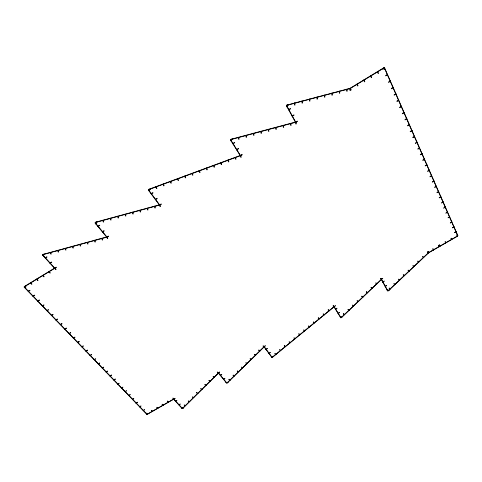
<?xml version="1.0" encoding="UTF-8"?>
<svg xmlns="http://www.w3.org/2000/svg" width="482" height="482" viewBox="0 0 482 482"><rect width="100%" height="100%" fill="white"/><g stroke="black" fill="none" stroke-linecap="round" stroke-linejoin="round"><path stroke-width="0.72" d="M182.762 408.182L185.341 405.633M185.57 405.41L189.408 401.614M189.631 401.392L193.487 397.584M193.716 397.361L197.59 393.529M197.819 393.306L201.711 389.462M201.94 389.233L205.85 385.371M206.079 385.142L210.007 381.262M210.242 381.033L214.189 377.129M214.424 376.9L218.388 372.984M182.895 408.254L197.722 393.607M197.951 393.378L202.103 389.323L200.789 388.588L200.56 388.817L201.874 389.552M202.072 389.305L206.242 385.232L204.934 384.491L204.705 384.72L206.013 385.461M206.212 385.214L210.14 381.334M210.375 381.105L218.521 373.056M227.239 382.744L229.914 380.129M230.143 379.9L234.107 376.026M234.342 375.797L238.331 371.905M238.566 371.67L242.567 367.76M242.801 367.531L246.826 363.597M247.061 363.362L251.104 359.415M251.345 359.18L255.406 355.21M255.641 354.975L259.726 350.986M259.967 350.751L264.064 346.745M227.402 382.835L225.889 382.322L227.167 383.063L230.041 380.208M230.269 379.979L234.24 376.099M234.469 375.876L238.457 371.977M238.692 371.749L242.693 367.838M242.964 367.621L241.458 367.091L242.723 367.856L247.224 363.458L245.953 362.687L245.718 362.922L246.983 363.693M247.188 363.44L251.23 359.494M251.502 359.277L249.995 358.728L251.261 359.512L255.803 355.071L254.538 354.288L254.297 354.523L255.562 355.306M255.767 355.053L259.852 351.065M260.087 350.83L264.461 346.606L263.208 345.805L262.961 346.04L264.22 346.841M341.401 317.445L344.299 314.68M344.552 314.439L348.854 310.342M349.107 310.101L353.427 305.98M353.686 305.739L358.03 301.599M358.283 301.352L362.645 297.195M362.904 296.948L367.29 292.773M367.549 292.526L371.953 288.326M372.212 288.073L376.641 283.856M376.906 283.609L381.352 279.367M341.545 317.548L340.388 316.71L340.135 316.951L341.298 317.789L344.413 314.764M344.666 314.523L353.547 306.064M353.83 305.847L352.679 304.986L352.42 305.233L353.571 306.088L358.144 301.684M358.427 301.461L357.276 300.599L357.023 300.84L358.168 301.708L362.759 297.28M363.018 297.039L367.404 292.857M367.664 292.61L372.068 288.411M372.327 288.164L376.755 283.946M377.044 283.717L375.912 282.82L375.653 283.073L376.785 283.964L381.467 279.458M388.293 290.622L390.016 288.995M390.275 288.748L394.716 284.561M394.975 284.314L399.433 280.108M399.699 279.855L404.175 275.632M404.44 275.379L408.941 271.131M409.206 270.884L413.731 266.612M413.996 266.359L418.545 262.069M418.81 261.816L423.383 257.502M423.648 257.249L428.239 252.917M272.493 357.06L275.668 354.457M275.933 354.24L280.422 350.565M280.687 350.348L285.193 346.66M285.458 346.444L289.983 342.738M290.248 342.521L294.791 338.798M295.062 338.581L299.617 334.845M299.888 334.629L304.467 330.881M304.738 330.658L309.33 326.898M309.601 326.676L314.216 322.898M314.487 322.675L319.12 318.885M319.391 318.662L324.043 314.854M324.314 314.632L328.983 310.806M329.26 310.583L333.942 306.745M272.631 357.168L271.523 356.282L271.264 356.493L272.366 357.385L276.072 354.354L274.969 353.463L274.704 353.674L275.806 354.571M276.041 354.33L280.825 350.462L279.723 349.558L279.458 349.775L280.56 350.679M280.795 350.438L285.302 346.751M285.567 346.534L290.387 342.636L289.296 341.72L289.031 341.937L290.122 342.853M290.357 342.612L295.195 338.695L294.11 337.774L293.839 337.996L294.93 338.918M295.171 338.671L299.726 334.942M299.997 334.719L309.739 326.79L308.661 325.85L308.39 326.073L309.468 327.013M309.709 326.772L314.619 322.795L313.553 321.843L313.282 322.066L314.348 323.018M314.595 322.771L319.223 318.982M319.5 318.759L329.086 310.902M329.363 310.679L334.05 306.841M148.564 190.324L150.36 189.227L150.125 188.908L148.329 190.004L159.626 205.32L161.404 204.241L161.175 203.928L159.397 205.013M42.778 255.315L44.513 254.249L44.248 253.96L42.512 255.02L55.785 269.607L56.123 269.402L54.834 267.98M95.261 223.196L97.027 222.118L96.774 221.81L95.008 222.889L106.92 237.391L108.661 236.331L108.414 236.029L106.673 237.09M286.621 106.088L288.507 104.937L288.308 104.576L286.428 105.733L295.635 122.585L297.49 121.452L297.298 121.109L295.442 122.235M45.049 257.804L46.778 256.749L47.043 257.039L45.314 258.099M232.686 143.54L234.529 142.419L234.74 142.756L232.896 143.883L230.733 140.292M97.768 226.251L99.527 225.178L99.78 225.486L98.021 226.558M151.047 193.692L152.842 192.595L153.071 192.914L151.282 194.011M288.561 109.643L290.441 108.492L290.634 108.848L288.754 109.998M49.797 263.027L51.52 261.979L51.779 262.262L50.056 263.317M102.25 231.703L103.998 230.637L104.245 230.938L102.497 232.005M155.246 199.385L157.03 198.295L157.265 198.614L155.481 199.699M292.026 115.975L293.893 114.837L294.08 115.192L292.219 116.325M24.678 286.603L30.444 283.097M30.782 282.886L36.56 279.373M36.903 279.162L42.693 275.638M43.037 275.433L48.839 271.902M49.176 271.691L54.653 268.366M350.486 88.351L356.915 84.44M357.295 84.205L363.741 80.283M364.121 80.054L370.58 76.12M370.959 75.891L377.436 71.951M377.816 71.716L383.78 68.089M54.749 268.468L56.46 267.432L56.201 267.142L24.172 286.633L25.51 288.019L25.847 287.814L24.51 286.428M24.365 287.399L26.064 286.368L25.793 286.091L24.1 287.121L28.137 291.236M28.36 291.532L30.047 290.507L29.782 290.236L28.095 291.261L32.878 296.147M393.155 87.344L391.276 88.483L391.432 88.839L393.312 87.7L390.45 81.289M42.163 305.841L43.826 304.835L44.079 305.1L42.416 306.106L37.825 301.28M396.09 94.068L394.222 95.195L394.071 94.846L395.939 93.719L398.638 100.039M46.742 310.589L48.399 309.595L48.652 309.86L46.995 310.854L42.458 306.082M51.273 315.288L52.924 314.3L53.171 314.559L51.526 315.547L47.037 310.83M56.002 320.193L57.641 319.211L57.394 318.951L55.755 319.934L60.232 324.5M404.235 112.722L402.398 113.824L402.247 113.481L404.085 112.384L406.694 118.488M409.357 124.464L407.543 125.549L407.688 125.88L409.501 124.796L406.838 118.819M73.198 338.009L74.806 337.057L75.041 337.298L73.433 338.256L69.191 333.791M417.183 142.389L415.394 143.449L415.255 143.13L417.044 142.063L419.503 147.829M81.633 346.757L83.229 345.811L83.458 346.052L81.868 346.998L77.71 342.624M422.16 153.782L420.388 154.83L420.25 154.517L422.021 153.469L424.425 159.102M89.893 355.318L91.701 354.619L90.122 355.553L86.055 351.276M93.96 359.53L95.749 358.837L94.183 359.765L90.158 355.529M426.889 164.621L425.136 165.651L425.269 165.959L427.022 164.928L424.558 159.409M97.979 363.699L99.762 363.006L98.201 363.928L94.219 359.741M101.955 367.82L103.732 367.133L102.178 368.049L98.238 363.904M431.649 175.52L429.914 176.539L430.046 176.84L431.776 175.822L429.372 170.429M106.112 372.128L107.661 371.218L107.444 370.995L105.895 371.905L109.83 375.918M433.987 180.883L432.264 181.895L432.39 182.19L434.113 181.178L431.733 175.846M438.716 191.722L437.011 192.716L436.885 192.426L438.59 191.432L440.813 196.644M117.463 383.895L119.205 383.226L117.674 384.112L113.897 380.135M440.982 196.909L439.283 197.897L439.156 197.608L440.855 196.62L445.272 206.856M121.241 387.811L122.97 387.142L121.452 388.028L117.71 384.094M443.097 201.753L441.53 203.018L443.223 202.036M132.55 399.53L133.845 398.451L132.345 399.319L136.008 403.06M449.796 217.099L448.013 217.786L449.676 216.822L451.779 221.768M139.762 407.013L141.051 405.946L139.563 406.802L143.16 410.471M143.317 410.694L144.606 409.64L143.124 410.489L146.679 414.116M456.05 231.426L454.526 232.631L456.165 231.691L454.026 226.902M457.786 235.397L456.267 236.602L457.9 235.662L456.123 231.715M218.4 373.086L219.732 372.002L218.219 372.869L226.612 383.082L228.107 382.226L226.444 382.871M264.07 346.847L265.437 345.745L263.907 346.624L271.842 357.379L273.36 356.511L271.679 357.162M381.346 279.476L382.81 278.313L381.214 279.229L387.636 290.983L389.209 290.08L387.504 290.742M173.502 399.024L175.177 398.379L168.616 402.108M147.498 414.08L152.222 411.363M152.517 411.194L157.548 408.308M157.843 408.14L162.88 405.248M163.175 405.073L168.224 402.175M168.519 402.006L173.574 399.102M428.799 252.502L433.216 249.965M433.535 249.778L439.054 246.615M440.024 246.055L445.555 242.88M445.88 242.693L451.417 239.512M451.742 239.325L457.291 236.138M147.594 414.177L152.318 411.465M152.613 411.297L162.976 405.344M163.296 405.199L162.344 404.175L162.042 404.35L163 405.374L168.314 402.277M428.86 252.628L433.613 249.941L433.005 248.646L432.679 248.833L433.288 250.128M433.595 249.911L439.114 246.742M440.084 246.182L445.952 242.856L445.362 241.548L445.037 241.735L445.627 243.042M445.94 242.82L451.815 239.488L451.23 238.174L450.905 238.361L451.489 239.675M451.803 239.458L457.346 236.27M175.291 400.988L176.96 400.343L175.478 401.193M220.166 375.231L221.847 374.58L220.34 375.448M382.702 281.952L384.293 281.042L382.835 282.199M265.811 349.209L267.504 348.552L265.974 349.432M178.641 404.669L180.304 404.03L178.828 404.874M223.317 379.069L224.992 378.424L223.491 379.286M385.112 286.368L386.697 285.465L385.245 286.615M268.763 353.204L270.444 352.553L268.926 353.427M338.147 313.595L339.563 312.469L338.002 313.36L340.647 317.542M181.961 408.32L183.612 407.682L182.142 408.519L172.749 398.198L173.05 398.024L173.99 399.06M149.028 189.504L155.849 186.98M156.246 186.829L163.067 184.311M163.464 184.16L170.279 181.642M170.682 181.491L177.49 178.973M177.888 178.828L184.696 176.31M185.1 176.159L191.902 173.641M192.306 173.496L199.108 170.977M199.506 170.827L206.308 168.314M206.706 168.164L213.508 165.651M213.906 165.501L220.702 162.988M221.099 162.838L227.896 160.325M228.293 160.181L235.083 157.668M235.481 157.518L240.301 155.74M65.311 248.278L64.901 248.387L65.606 250.116L66.016 250.001L65.311 248.278L72.294 246.416M72.686 246.26L72.276 246.374L72.963 248.097L73.372 247.989L72.686 246.26L79.65 244.398M86.989 242.344L87.393 242.235L88.061 243.964L87.652 244.079L86.989 242.344L80.06 244.29M94.731 240.223L94.327 240.337L94.978 242.072L95.388 241.958L94.731 240.223L102.057 238.216L102.702 239.952L102.292 240.066L101.654 238.331M43.145 254.394L50.14 252.478M50.55 252.363L57.533 250.453M57.942 250.339L64.919 248.435M87.411 242.277L94.339 240.379M102.076 238.265L106.751 236.981M43.217 254.568L50.212 252.652M50.622 252.538L57.605 250.628M58.015 250.513L64.992 248.604M65.401 248.495L72.36 246.585M72.77 246.477L79.723 244.573M80.126 244.458L87.067 242.56M87.477 242.452L94.406 240.554M94.815 240.44L101.732 238.548M102.142 238.433L106.811 237.156M95.725 222.431L102.744 220.521M103.154 220.407L110.161 218.503M110.577 218.388L117.572 216.49M117.982 216.376L124.965 214.478M125.38 214.363L132.351 212.472M132.761 212.357L139.726 210.465M140.135 210.357L147.088 208.465M147.498 208.351L154.439 206.465M154.849 206.356L159.536 205.079M231.227 139.491L238.307 137.605M238.723 137.49L245.79 135.605M246.206 135.496L253.261 133.61M253.671 133.502L260.714 131.622M261.13 131.508L268.161 129.634M268.576 129.519L275.596 127.646M276.011 127.537L283.018 125.663M283.434 125.555L290.429 123.687M290.845 123.579L295.568 122.32M301.762 101.112L302.178 101.003L302.503 103.052L302.087 103.16L301.762 101.112L294.677 103.04M309.673 99.015L309.257 99.123L309.571 101.178L309.986 101.069L309.673 99.015L316.746 97.195M324.211 95.165L324.627 95.056L324.916 97.111L324.5 97.219L324.211 95.165L317.162 97.087M339.533 91.104L339.123 91.219L339.382 93.279L339.798 93.171L339.533 91.104L346.564 89.297M346.968 89.14L346.558 89.248L346.805 91.309L347.221 91.2L346.968 89.14L349.715 88.465M287.158 105.034L294.261 103.148M302.184 101.051L309.263 99.178M324.633 95.105L331.682 93.243M332.092 93.128L339.129 91.267M287.194 105.239L294.297 103.353M294.713 103.244L301.804 101.365M302.22 101.256L309.299 99.382M309.715 99.274L316.776 97.4M317.192 97.292L324.247 95.424M324.663 95.309L331.706 93.448M332.122 93.339L339.153 91.472M339.569 91.363L346.588 89.507M347.004 89.399L349.739 88.67M185.733 405.495L184.19 405.013L185.51 405.717M189.8 401.482L188.251 400.988L189.571 401.705M193.878 397.451L192.336 396.951L193.656 397.674M214.586 376.996L213.044 376.472L214.351 377.225M349.251 310.203L348.094 309.36L347.841 309.601L348.998 310.45M388.432 290.73L387.323 289.857L387.064 290.104L388.173 290.977L428.649 252.779L427.564 251.833L427.293 252.092L428.377 253.038M390.414 288.857L389.311 287.977L389.046 288.224L390.155 289.104M394.854 284.669L393.746 283.784L394.011 283.537L395.113 284.422M399.837 279.97L398.734 279.072L398.469 279.325L399.572 280.217M404.314 275.74L403.217 274.836L403.482 274.589L404.579 275.493M409.345 270.992L408.248 270.083L407.983 270.336L409.079 271.245M413.869 266.727L412.779 265.805L413.044 265.552L414.134 266.474M418.948 261.931L417.858 261.003L417.593 261.256L418.677 262.184M423.515 257.623L422.431 256.683L422.702 256.43L423.786 257.37M304.871 330.779L303.793 329.839L303.521 330.062L304.6 330.995M324.446 314.752L323.386 313.788L323.115 314.011L324.175 314.975M24.582 287.266L28.305 291.134M28.571 291.405L33.047 296.05M33.306 296.322L37.735 300.907M37.994 301.178L42.368 305.715M42.627 305.98L46.953 310.468M47.206 310.727L51.484 315.162M51.731 315.427L55.96 319.813M56.207 320.066L60.395 324.404M60.636 324.657L64.775 328.953M65.016 329.2L69.113 333.448M69.348 333.695L73.397 337.888M73.632 338.135L77.638 342.286M77.873 342.533L81.832 346.636M82.067 346.877L85.983 350.944M86.212 351.179L90.092 355.204M90.315 355.439L94.153 359.415M94.376 359.644L98.171 363.585M98.394 363.814L102.154 367.706M102.371 367.935L106.088 371.791M106.305 372.014L109.98 375.827M110.197 376.05L113.836 379.828M114.053 380.045L117.656 383.786M117.867 384.003L121.434 387.703M121.639 387.914L125.169 391.577M125.374 391.794L128.869 395.415M129.074 395.626L132.532 399.21M132.737 399.421L136.159 402.976M136.364 403.181L139.75 406.7M139.949 406.904L143.305 410.387M143.503 410.586L146.829 414.032M33.138 296.424L37.566 301.009M51.568 315.523L55.798 319.909M60.473 324.76L64.612 329.049M64.853 329.296L68.95 333.544M73.475 338.231L77.481 342.383M81.904 346.974L85.826 351.035M102.214 368.025L105.932 371.881M110.047 376.141L113.686 379.918M121.488 388.004L125.019 391.667M125.224 391.878L128.718 395.499M128.923 395.716L132.381 399.301M136.213 403.265L139.605 406.784M30.619 282.711L31.945 284.109L31.607 284.314L30.276 282.922M36.397 279.199L37.717 280.596L38.054 280.391L36.734 278.988M157.963 408.266L156.999 407.248L156.704 407.417L157.668 408.435M42.868 275.258L44.181 276.668L43.838 276.873L42.53 275.463M48.676 271.728L49.977 273.137L50.315 272.933L49.013 271.517M42.994 255.183L45.266 257.671M45.531 257.966L50.014 262.895M50.273 263.184L54.701 268.058M173.875 399.126L175.472 400.879M175.659 401.084L178.822 404.567M179.009 404.772L182.142 408.212M95.478 223.064L97.991 226.118M98.238 226.426L102.467 231.571M102.714 231.872L106.89 236.957M218.587 372.978L220.352 375.123M220.527 375.339L223.509 378.966M223.684 379.177L226.63 382.768M148.787 190.191L151.27 193.553M151.505 193.872L155.469 199.247M155.704 199.56L159.62 204.874M264.263 346.739L266.004 349.095M266.166 349.317L268.95 353.095M269.113 353.318L271.872 357.054M230.92 140.178L232.914 143.401M233.125 143.738L236.68 149.48M236.891 149.812L240.404 155.481M334.171 306.751L335.568 309.004M335.713 309.239L338.201 313.252M338.346 313.487L340.804 317.451M232.945 143.853L236.499 149.589M236.704 149.926L240.223 155.59M334.014 306.841L335.412 309.095M335.556 309.33L338.045 313.336M286.856 105.944L288.796 109.498M288.989 109.854L292.261 115.837M292.447 116.186L295.677 122.097M381.551 279.361L382.901 281.837M383.033 282.084L385.311 286.254M385.443 286.501L387.697 290.628M350.378 88.128L351.233 89.923L350.86 90.158L349.998 88.357L384.064 67.625L384.871 69.468L384.485 69.703L383.684 67.86M356.807 84.211L357.656 86.019L358.036 85.79L357.186 83.982M363.639 80.054L364.476 81.874L364.856 81.645L364.018 79.825M439.174 245.103L439.777 246.404M438.849 245.29L439.451 246.591M370.477 75.891L371.303 77.723L371.682 77.488L370.857 75.662M377.334 71.722L378.153 73.553L378.533 73.324L377.713 71.487M384.72 68.161L387.444 74.397M387.6 74.764L390.293 80.928M393.264 87.73L395.891 93.743M398.789 100.389L401.355 106.263M401.506 106.606L404.037 112.408M409.459 124.82L411.905 130.423M412.05 130.755L414.466 136.292M414.604 136.617L416.996 142.094M419.641 148.143L421.979 153.499M426.98 164.952L429.239 170.128M434.071 181.202L436.258 186.209M436.385 186.504L438.548 191.456M445.392 207.133L447.465 211.875M447.585 212.152L449.634 216.846M451.899 222.039L453.905 226.63M384.528 68.275L387.251 74.517M387.414 74.879L390.107 81.042M390.263 81.404L392.92 87.489M393.077 87.845L395.704 93.857M395.855 94.213L398.451 100.154M398.602 100.503L401.169 106.371M401.319 106.715L403.856 112.517M404 112.86L406.507 118.596M406.657 118.927L409.134 124.597M409.278 124.928L411.724 130.532M411.869 130.863L414.285 136.4M414.43 136.725L416.822 142.196M416.96 142.521L419.322 147.932M419.461 148.251L421.798 153.601M421.937 153.915L424.25 159.205M424.383 159.518L426.666 164.748M426.805 165.055L429.064 170.23M429.197 170.532L431.432 175.647M431.559 175.948L433.77 181.009M433.902 181.304L436.089 186.311M436.216 186.606L438.379 191.553M438.506 191.848L440.644 196.74M440.771 197.03L442.886 201.874M443.012 202.157L445.103 206.953M445.223 207.23L447.296 211.972M447.417 212.255L449.465 216.942M449.586 217.219L451.616 221.859M451.736 222.136L453.743 226.727M453.857 226.998L455.845 231.541M455.96 231.806L457.581 235.517M148.932 189.275L149.715 191.077L149.312 191.221L148.528 189.426L240.62 155.361L241.241 157.21L240.843 157.355L240.223 155.505M156.156 186.606L156.921 188.408L156.517 188.552L155.752 186.757M163.374 183.937L164.127 185.739L163.723 185.889L162.97 184.082M170.586 181.268L171.327 183.076L170.929 183.226L170.188 181.413M177.798 178.599L178.527 180.413L178.129 180.557L177.4 178.75M185.01 175.93L185.727 177.75L185.329 177.894L184.606 176.081M192.216 173.267L192.921 175.087L192.523 175.237L191.818 173.412M199.421 170.598L200.114 172.423L199.717 172.574L199.018 170.749M206.621 167.935L207.302 169.766L206.905 169.911L206.224 168.085M95.641 222.202L96.304 223.991L95.888 224.106L95.225 222.316L159.873 204.742L160.422 206.549L160.018 206.657L159.464 204.856M213.821 165.272L214.49 167.103L214.092 167.254L213.424 165.422M103.076 220.184L103.72 221.973L103.311 222.088L102.66 220.298M221.021 162.609L221.672 164.446L221.274 164.597L220.617 162.759M110.083 218.28L110.715 220.069L111.131 219.961L110.492 218.165M228.215 159.946L228.854 161.789L228.456 161.94L227.811 160.096M117.494 216.261L118.114 218.057L118.524 217.948L117.903 216.153M235.403 157.289L236.035 159.132L235.638 159.283L235.005 157.433M124.892 214.255L125.501 216.05L125.91 215.936L125.302 214.141M132.279 212.243L132.875 214.044L133.285 213.93L132.689 212.134M139.653 210.242L140.238 212.038L140.648 211.929L140.063 210.128M147.016 208.236L147.588 210.044L147.998 209.929L147.426 208.128M154.373 206.242L154.927 208.043L155.337 207.935L154.776 206.127M231.173 139.244L231.619 141.214L231.203 141.328L230.758 139.358L295.936 121.958L296.267 123.946L295.858 124.055L295.526 122.067M238.668 137.243L239.096 139.22L238.686 139.328L238.253 137.358M246.151 135.249L246.567 137.219L246.157 137.334L245.736 135.358M253.622 133.255L254.026 135.231L253.616 135.34L253.207 133.363M261.081 131.261L261.473 133.243L261.063 133.351L260.666 131.375M268.528 129.272L268.908 131.255L268.498 131.363L268.113 129.387M275.963 127.29L276.331 129.272L275.921 129.381L275.553 127.399M282.976 125.416L283.332 127.405L283.741 127.29L283.386 125.308M290.387 123.44L290.73 125.422L291.14 125.314L290.803 123.332M181.606 407.567L181.377 407.79L182.925 408.272L181.606 407.567M196.668 392.667L196.439 392.896L197.982 393.396L196.668 392.667M209.098 380.376L208.863 380.605L210.405 381.123L209.098 380.376M217.478 372.086L217.243 372.315L218.786 372.845L217.478 372.086M229.028 379.25L228.793 379.479L230.306 379.997L229.028 379.25M233.228 375.141L232.993 375.37L234.505 375.894L233.228 375.141M237.451 371.007L237.216 371.236L238.723 371.767L237.451 371.007M258.864 350.059L258.623 350.293L259.882 351.089L260.123 350.854L258.864 350.059M343.539 313.704L343.286 313.945L344.443 314.788L344.696 314.547L343.539 313.704M361.904 296.189L361.645 296.43L362.789 297.304L363.048 297.057L361.904 296.189M366.549 291.755L366.29 292.002L367.435 292.881L367.694 292.634L366.549 291.755M371.218 287.296L370.959 287.549L372.098 288.435L372.357 288.188L371.218 287.296M380.629 278.325L380.364 278.572L381.497 279.476L381.756 279.229L380.629 278.325M284.5 345.648L284.235 345.865L285.332 346.775L285.597 346.558L284.5 345.648M298.942 333.815L298.671 334.038L299.756 334.966L300.021 334.743L298.942 333.815M318.457 317.825L318.186 318.048L319.253 319.006L319.524 318.783L318.457 317.825M328.332 309.733L328.061 309.956L329.116 310.932L329.387 310.703L328.332 309.733M333.303 305.66L333.026 305.889L334.074 306.871L334.351 306.642L333.303 305.66M232.324 138.846L230.474 139.979L230.685 140.316L232.535 139.19L232.324 138.846M238.289 148.498L236.451 149.619L236.662 149.95L238.494 148.836L238.289 148.498M242 154.511L240.175 155.62L240.379 155.951L242.205 154.843L242 154.511M384.606 67.763L382.696 68.926L382.859 69.294L384.769 68.131L384.606 67.763M387.492 74.373L385.594 75.523L385.751 75.885L387.649 74.734L387.492 74.373M34.517 295.159L32.836 296.177L33.095 296.448L34.776 295.43L34.517 295.159M390.342 80.898L388.45 82.042L388.613 82.404L390.498 81.259L390.342 80.898M39.193 300.027L37.524 301.033L37.783 301.304L39.452 300.292L39.193 300.027M398.686 100.015L396.825 101.13L396.981 101.479L398.837 100.358L398.686 100.015M401.404 106.233L399.554 107.341L399.705 107.685L401.548 106.576L401.404 106.233M61.823 323.555L60.19 324.531L60.437 324.784L62.064 323.808L61.823 323.555M406.736 118.458L404.91 119.548L405.055 119.885L406.88 118.795L406.736 118.458M66.197 328.103L64.57 329.073L64.817 329.32L66.438 328.356L66.197 328.103M70.523 332.604L68.908 333.568L69.149 333.815L70.764 332.851L70.523 332.604M411.947 130.399L410.14 131.478L410.284 131.803L412.092 130.724L411.947 130.399M414.508 136.267L412.713 137.334L412.857 137.659L414.653 136.593L414.508 136.267M79.036 341.455L77.439 342.407L77.674 342.648L79.271 341.702L79.036 341.455M419.545 147.799L417.767 148.854L417.906 149.173L419.683 148.119L419.545 147.799M87.375 350.125L85.784 351.059L86.013 351.3L87.604 350.36L87.375 350.125M424.467 159.078L422.708 160.114L422.841 160.422L424.6 159.385L424.467 159.078M429.281 170.104L427.54 171.122L427.673 171.429L429.414 170.405L429.281 170.104M111.33 375.038L109.788 375.942L111.547 375.261L111.33 375.038M436.3 186.185L434.589 187.191L434.716 187.48L436.427 186.48L436.3 186.185M115.18 379.045L113.65 379.937L115.397 379.262L115.18 379.045M126.495 390.806L124.983 391.685L126.495 390.806M445.314 206.832L443.753 208.085L445.314 206.832M130.188 394.65L128.682 395.523L130.188 394.65M447.507 211.851L445.952 213.098L447.507 211.851M137.466 402.217L135.972 403.085L137.466 402.217M451.821 221.744L450.284 222.967L451.821 221.744M453.948 226.606L452.417 227.829L453.948 226.606M146.649 413.195L146.353 413.363L147.323 414.375L147.619 414.207L146.649 413.195M151.673 410.309L151.378 410.477L152.342 411.489L152.637 411.321L151.673 410.309M167.688 401.102L167.393 401.277L168.338 402.307L168.64 402.133L167.688 401.102M428.263 251.375L427.938 251.562L428.552 252.851L428.878 252.664L428.263 251.375M439.5 244.916L438.524 245.477L439.126 246.778L440.102 246.218L439.5 244.916M457.111 234.794L456.785 234.981L457.364 236.3L457.689 236.114L457.111 234.794M148.119 413.291L146.642 414.14L148.119 413.291M335.4 305.727L333.978 306.865L335.4 305.727M336.936 308.215L335.52 309.354L336.936 308.215M342.16 316.68L340.756 317.795L342.16 316.68M43.121 254.351L42.711 254.466L43.452 256.183L43.862 256.069L43.121 254.351M50.532 252.321L50.122 252.435L50.851 254.159L51.261 254.044L50.532 252.321M57.924 250.297L57.515 250.411L58.232 252.134L58.641 252.026L57.924 250.297M80.042 244.241L79.638 244.356L80.313 246.085L80.723 245.977L80.042 244.241M107.137 236.831L106.733 236.939L107.365 238.674L107.769 238.566L107.137 236.831M287.152 104.98L286.73 105.088L287.085 107.137L287.501 107.028L287.152 104.98M294.671 102.991L294.255 103.1L294.592 105.148L295.008 105.04L294.671 102.991M317.156 97.033L316.74 97.141L317.042 99.202L317.457 99.087L317.156 97.033M332.086 93.08L331.676 93.189L331.947 95.249L332.363 95.141L332.086 93.08M350.119 88.302L349.709 88.411L349.95 90.477L350.366 90.369L350.119 88.302"/></g></svg>
